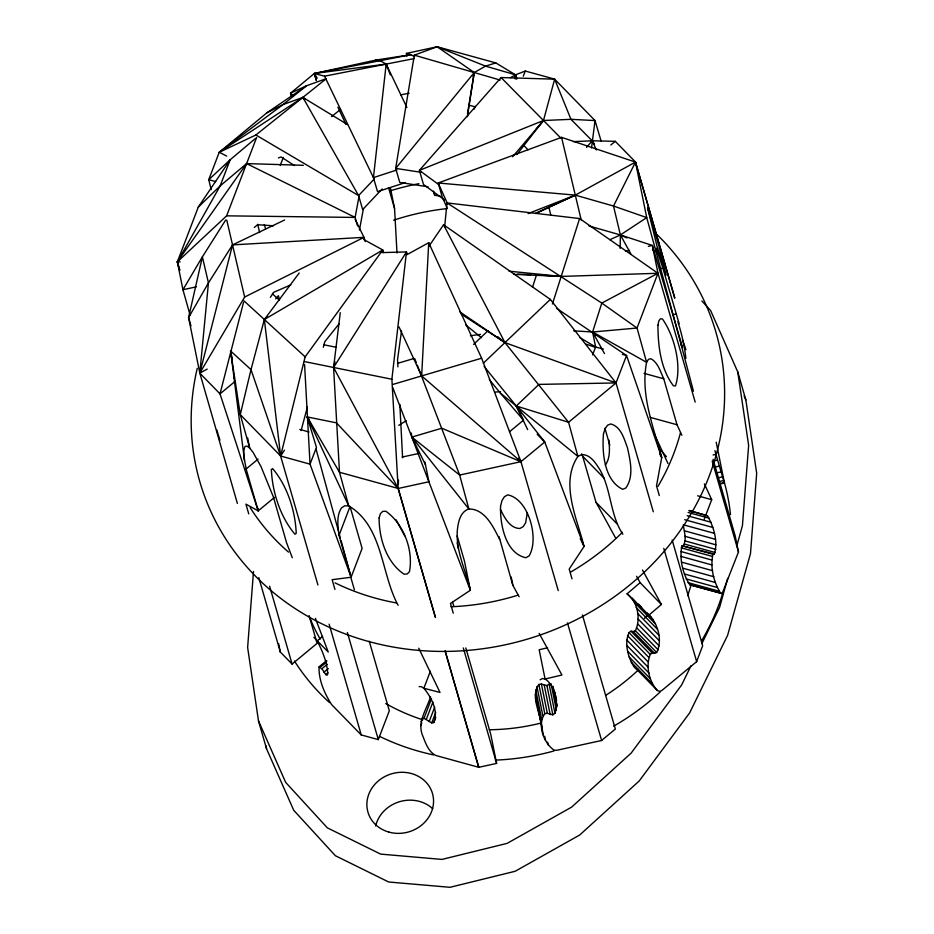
<?xml version="1.0" encoding="UTF-8"?>
<svg xmlns="http://www.w3.org/2000/svg" width="934" height="934" viewBox="0 0 934 934"><rect width="100%" height="100%" fill="white"/><g stroke="black" fill="none" stroke-linecap="round" stroke-linejoin="round"><path stroke-width="1.4" d="M620.141 248.444L620.386 234.936L613.51 206.04L635.482 162.096L561.556 137.356L438.174 182.994L442.249 197.097L446.954 207.511M663.77 548.316L696.659 661.646L661.867 690.483L659.766 691.382L657.349 690.506L633.556 666.129C627.776 656.404 624.251 643.386 628.979 632.61L630.94 631.186L633.287 631.524L635.389 630.672C641.004 619.23 637.7 601.263 627.076 593.814L640.117 582.664L636.614 576.278M630.94 631.186L652.224 652.994L654.559 653.333L656.66 652.481C663.047 639.486 657.559 621.939 646.748 612.704M398.328 484.279L398.491 480.088M527.266 512.941L525.644 522.76L523.203 526.624L519.934 528.481C509.684 528.399 504.36 517.284 500.402 509.31M515.299 79.005L515.51 74.825L495.814 62.917L437.124 46.747L406.395 53.413L406.967 56.238M445.214 651.01L478.862 767.328L435.828 755.478C428.531 751.882 425.659 743.277 422.868 736.179C416.692 722.496 426.569 709.501 430.574 696.787M541.942 729.396C542.117 715.292 529.391 697.453 538.883 684.447L541.405 684.073L546.927 685.579L549.064 684.05L554.983 713.307L552.846 714.837L547.324 713.319L544.802 713.693C536.992 724.644 543.553 742.904 554.037 750.142L556.699 750.294L601.624 740.487L567.452 622.885M253.511 571.445L247.627 647.437L258.485 720.861L266.529 748.741L293.72 810.268L335.376 855.719L388.684 882L450.001 887.3L515.148 871.282L579.675 835.019L639.195 780.987L689.654 712.875L727.609 635.33L750.481 553.617L756.692 473.316L745.834 399.892L737.79 372.012L710.599 310.485L701.878 300.97M591.537 147.887L595.028 120.568L554.656 79.18L501.068 77.545L419.378 170.362L423.476 184.453L444.514 199.923M237.376 503.414L199.818 373.086L208.445 282.909L202.386 256.838L225.689 220.027M444.619 227.184L447.024 202.912L579.594 218.556L657.945 273.277L637.035 328.032L646.597 362.31C640.21 394.58 653.485 427.001 661.716 457.578L656.509 485.82L659.311 495.557M712.187 461.057L738.502 551.936L722.134 593.592L689.759 584.766C682.731 573.686 679.03 558.625 682.054 545.76L714.323 554.037C718.339 541.778 713.739 526.799 707.505 515.778L689.129 510.454M720.686 593.288C713.658 582.209 709.957 567.148 712.992 554.282L714.323 554.037M435.372 617.397L398.164 488.482L391.883 379.239L406.477 251.935L382.018 252.6M398.118 605.279C380.862 573.674 383.209 526.309 348.721 505.913L339.486 472.265L333.578 367.471L340.28 312.668M554.983 713.307L556.968 705.824L554.936 692.234M401.527 330.834L397.545 359.648L397.919 366.864M467.397 116.703L474.25 72.537L485.54 66.127L495.814 62.917M657.349 690.506C648.908 681.283 645.511 666.117 650.251 654.419L652.224 652.994M467.455 113.901L474.25 72.537L437.124 46.747L414.322 55.153L395.677 168.389L399.787 182.457L427.994 186.8M683.384 545.514C686.945 539.338 684.05 531.434 683.314 524.78L714.253 533.302M359.006 196.49L355.118 217.424L357.559 225.83M359.45 229.998L363.443 208.504M704.259 519.164L711.696 499.678L704.399 483.905M474.297 109.056L474.974 106.231M317.922 584.976L280.597 456.037L305.149 356.846L382.777 249.973L363.723 239.513M435.478 617.374L398.176 488.435L333.578 367.471L334.967 361.832M190.069 314.98L182.947 289.738L202.386 256.838L188.586 317.583L199.818 373.086L232.531 244.883L284.648 219.98M243.587 302.231L220.015 393.856L258.216 510.875L274.526 497.355M299.195 273.008L264.357 319.51L251.001 369.642L240.272 414.626L249.67 448.04L252.997 452.243L260.948 466.44L273.358 496.923L286.633 542.911L292.284 557.726M301.098 430.609L307.391 407.002M323.292 347.32L324.775 341.762L339.147 323.724M473.141 76.67L474.25 72.537L395.677 168.389L421.117 172.311M514.762 77.569L515.51 74.825L525.258 71.031L554.703 79.145M727.703 578.356L719.565 607.439L701.854 643.631M736.611 546.507L742.425 525.725L748.648 445.425L737.79 372.012M326.678 660.536L319.066 666.853C318.576 680.057 324.553 693.635 331.663 704.645L361.271 734.988L329.13 624.181M532.532 287.287L536.478 274.888M552.449 303.982L579.594 218.556M592.588 354.897L595.612 346.981L592.6 332.002L601.8 303.071L657.945 273.277L561.206 276.429L513.56 274.316M255.531 138.395L230.173 159.761L198.265 207.15L177.355 261.905L182.947 289.738L196.338 286.831M211.154 189.602L208.761 179.678L230.173 159.761L220.167 185.889L177.355 261.905L179.783 270.323L177.308 261.894L226.623 215.836L256.628 137.461M280.235 165.481L283.236 157.636M304.577 364.505L310.041 464.151L351.091 577.247L339.007 535.38L350.028 506.52L362.112 548.386L351.091 577.247L332.142 579.687L334.944 589.424M523.285 76.179L525.258 71.031M361.084 734.883L378.305 739.623L389.326 710.762L369.245 641.226M430.376 671.207L423.873 688.253C431.286 697.184 438.688 711.113 433.773 722.554L431.73 722.916L423.989 718.281L422.145 719.18L421.047 721.713M420.802 725.648L421.806 723.033M423.989 718.281L431.508 698.597M426.406 719.098L432.921 702.041M429.185 721.55L434.695 707.12M431.73 722.916L435.746 712.42M433.773 722.554L435.769 717.312M489.323 379.543L500.344 393.097L516.269 405.998L568.561 422.273L616.02 382.94L626.539 355.504L556.792 308.5M696.53 661.821L702.672 645.756L672.165 540.05M691.102 665.603L681.61 684.996L631.15 753.108L571.631 807.128L507.092 843.39L441.957 859.42L380.64 854.108L327.332 827.839L285.664 782.388L258.485 720.861M199.818 373.086L244.65 297.035L363.98 237.341L355.177 219.432M333.578 367.471L406.477 251.935L407.201 254.492M270.416 297.281L273.522 292.377L290.824 284.87M424.935 462.061L428.904 481.769L398.164 488.482L336.415 422.833L307.263 416.949L316.463 447.409L310.041 464.151L280.597 456.037L251.001 369.642L230.605 350.974L240.272 414.626L280.644 456.002L284.473 450.176M429.103 246.016L443.568 224.767L550.336 299.394L616.02 382.94L653.298 511.785M605.314 465.132C610.451 458.01 609.61 448.332 608.886 440.007M644.507 618.471L646.188 616.183L648.359 615.623L661.389 604.473L642.475 570.009M516.806 154.612L543.471 120.509L554.656 79.18L570.954 119.319L592.168 140.8L594.503 144.221M536.034 129.301L537.891 127.094M539.759 124.899L543.471 120.509L570.954 119.319L595.028 120.568L601.099 141.057M586.575 147.397L592.168 140.8L615.284 141.326L635.54 162.084L674.768 298.004M512.614 156.772L543.471 120.509L419.378 170.362L439.237 184.967M275.635 298.857L278.367 295.693L279.57 299.872M374.406 178.838L358.586 195.568L362.672 209.578L382.169 188.983M198.265 207.15L220.167 185.889L246.623 163.59L303.352 165.318M280.644 456.002L264.357 319.51L267.463 316.498M473.585 344.424L488.015 330.683M483.31 363.221L550.336 299.394M527.663 429.628L516.269 405.998L538.953 384.399L616.02 382.94L613.568 381.679M254.27 227.487L257.539 224.732L273.51 225.783M325.044 79.098L306.504 85.776L266.739 112.909L219.292 152.242L255.881 134.998L326.363 78.619M317.221 78.234L314.361 73.447L290.544 93.178L291.151 96.027M248.736 513.875L245.922 504.138L258.216 510.875L246.132 469.008L258.088 459.096M509.485 431.8L523.472 420.195L516.269 405.998L484.116 366.467M392.689 387.47L411.824 437.089L459.656 475.067L520.938 461.688L544.755 442.004L516.269 405.998L577.889 456.411L581.754 454.589C590.51 454.473 595.659 463.089 599.826 469.604C611.42 489.626 609.914 514.867 622.85 534.26M322.615 636.393L317.175 640.899C322.487 651.173 327.227 662.369 327.752 674.044L327.075 675.2L325.768 674.558L321.88 668.767L319.066 666.853M280.247 651.944L292.085 664.086L317.093 643.351L309.072 615.541M320.199 666.934L326.725 661.517M321.856 665.825L324.028 664.027M321.88 668.767L327.309 664.261M323.946 672.188L328.301 668.581M325.768 674.558L327.939 672.76M601.426 740.58L615.354 729.045L582.431 615.004M610.813 145.015L615.284 141.326M331.605 116.563L340.56 109.406M264.357 319.51L382.777 249.973L383.5 252.519M510.489 77.674L515.51 74.825L516.806 78.993M540.132 679.789L542.374 678.539L545.082 679.006L561.941 675.025L539.14 633.357M407.096 254.585L428.729 242.712L481.629 358.212L520.938 461.688L558.24 590.58M674.698 297.923L635.482 162.096L575.309 195.136L535.754 213.501M207.185 369.117L199.759 373.098L220.015 393.856L234.551 381.843L230.605 350.974L232.006 358.107M266.739 112.909L283.014 104.561L302.873 97.416L347.53 124.596M535.719 213.314L548.9 207.161L550.862 215.415M550.219 206.566L575.309 195.136L613.51 206.04L646.725 217.599C662.556 275.402 678.212 333.275 693.437 391.218M609.82 239.746L620.386 234.936L646.725 217.599L635.482 162.096M528.119 213.594L575.309 195.136L438.174 182.994L447.561 203.799M278.402 157.928L281.111 156.959L294.502 165.598M396.868 169.976L373.425 177.623L324.577 76.179L314.373 73.494L316.381 80.499M405.228 182.632L377.534 191.657L373.425 177.623L386.186 64.084L380.15 60.722L375.643 60.115L314.373 73.494L386.186 64.084L406.885 107.468M397.51 363.361L413.879 358.528M393.016 384.388L481.629 358.212M547.593 647.764L539.163 649.749L545.082 679.006C552.274 683.665 555.076 692.584 556.629 700.582M625.476 251.304L629.539 250.405M660.058 268.7L662.86 268.093L679.146 323.748M673.332 314.688L676.134 314.069M402.134 457.076L418.817 453.434M713.097 454.975L715.911 454.368L724.422 482.995L720.207 483.905M713.237 461.057L717.452 460.135M714.919 467.105L719.122 466.194M716.565 472.884L720.779 471.962M718.036 477.846L722.251 476.924M719.203 481.547L723.418 480.625M719.951 483.625L724.165 482.703M465.809 647.927L490.7 734.147L496.619 763.405L478.64 767.328L445.074 651.021M648.336 246.319L652.364 245.444L682.532 347.401L681.131 344.879M324.577 76.179L414.182 58.597M400.779 94.859L409.174 93.213M314.373 73.494L410.948 54.674L414.568 56.694M375.643 60.115L410.948 54.674L406.395 53.413M573.686 330.823L592.6 332.002L637.035 328.032L601.8 303.071L447.024 202.912M573.359 141.618L592.168 140.8L596.429 149.954M419.121 686.688L421.257 686.618L423.873 688.253L440.007 692.444L418.747 648.208M180.11 261.835L177.308 261.894L246.623 163.59L355.118 217.424L226.623 215.836M517.74 274.152L530.71 274.654M539.385 275.063L551.025 275.787M553.932 275.974L561.206 276.429L509.042 271.175M433.504 191.143L434.707 195.323L440.194 196.093M323.783 344.763L336.275 347.285M304.426 361.586L391.883 379.239M689.759 584.766L722.134 593.592M603.399 349.118L595.612 346.981L579.932 337.641M644.051 373.343L663.735 378.772L677.01 424.748L681.878 435.267M650.286 417.393L677.01 424.748M697.64 495.802L711.696 499.678M689.222 510.746L707.505 515.778M688.148 512.439L709.245 518.242M687.155 515.673L711.066 522.258M684.669 519.701L712.782 527.441M684.389 530.769L715.316 539.292M299.767 429.43L309.084 431.998M684.949 536.303L715.888 544.826M684.972 540.879L715.899 549.402M684.435 544.043L715.362 552.566M682.054 545.76L712.992 554.282M681.166 547.814L712.093 556.337M680.793 551.48L711.72 559.991M680.979 556.407L711.906 564.93M681.692 562.163L712.63 570.686M398.176 488.435L339.486 472.265L307.263 416.949L308.418 421.164M682.894 568.211L713.821 576.722M684.447 573.978L715.374 582.501M686.21 578.952L717.149 587.463M688.043 582.653L718.97 591.175M215.661 181.593L208.761 179.678L219.257 152.207L226.682 156.095M622.406 354.36L626.539 355.504L661.716 457.578L659.614 453.772M589.004 225.97L620.386 234.936L652.364 245.444L657.991 273.3L695.188 402.11M414.322 55.153L500.134 80.055M468.436 104.97L475.243 106.943M616.02 382.94L504.967 342.603L461.256 314.093M638.482 669.573L636.066 668.697L633.556 666.129M437.124 46.747L485.54 66.127L515.51 74.825L516.502 78.713M518.79 458.139L520.95 461.746L441.817 428.227L411.824 437.089L470.351 590.276L450.457 603.469L453.27 613.194M626.842 237.96L620.386 234.936L630.859 253.896M652.703 250.067L656.579 251.888L656.205 248.187L662.86 268.093M650.8 616.86L648.359 615.623L627.076 593.814M604.473 353.566L592.6 332.002L646.597 362.31L648.476 359.345L650.916 358.726C658.178 362.742 660.408 371.744 663.735 378.772M255.881 134.998L358.586 195.568L302.873 97.416L219.292 152.242L283.014 104.561L306.504 85.776L290.544 93.178L293.393 96.097M313.882 637.327L328.254 652.049L315.412 618.366M459.575 311.687L504.967 342.603L568.561 422.273L577.889 456.411C559.688 483.403 577.317 518.954 584.054 546.472L569.191 569.11L571.993 578.835M305.126 99.249L302.873 97.416L304.589 99.705M497.542 336.579L504.967 342.603L443.568 224.767M465.751 324.95L481.477 337.723M520.938 461.688L421.643 375.923L399.052 326.982M272.6 294L279.044 299.896M243.961 300.841L305.149 356.846M501.068 77.545L560.645 137.893M524.009 145.704L528.049 149.79M581.52 453.842L582.699 456.259L603.983 478.068M582.699 456.259L595.974 502.247L617.246 524.056M640.117 582.664L661.389 604.473M637.63 603.352L641.681 607.509M632.003 597.947L636.066 602.103M639.101 605.209L653.286 619.756M634.303 602.232L655.586 624.04M636.194 607.52L657.466 629.329M637.49 613.276L658.774 635.085M638.085 618.985L659.357 640.794M637.899 624.099L659.182 645.908M636.976 628.115L658.26 649.924M635.389 630.672L656.66 652.481M633.287 631.524L654.559 653.333M628.979 632.61L650.251 654.419M627.566 635.68L648.85 657.489M626.854 640.094L648.138 661.902M626.901 645.452L648.173 667.261M627.695 651.255L648.967 673.064M629.166 656.987L650.438 678.796M631.186 662.101L652.457 683.91M537.167 434.205L544.755 442.004L584.054 546.472L580.247 538.603M592.6 332.002L595.425 335.271M500.344 393.097L523.472 420.195M308.991 419.238L307.263 416.949L348.721 505.913L344.669 505.819L341.435 507.944C336.205 516.07 337.945 526.332 339.007 535.38M404.656 535.777L396.063 519.759M414.217 440.393L411.824 437.089L411.322 433.014M516.269 405.998L521.114 413.003M595.974 502.247L615.588 537.984M499.048 536.606L512.883 585.373L519.106 596.733M425.495 464.793L411.824 437.089L468.856 508.972C485.085 508.948 493.304 526.939 499.608 539.385M337.91 107.2L345.954 124.35M653.987 433.318L667.985 463.556M744.106 395.969L745.834 399.892M414.626 358.481L416.249 362.509M417.323 365.194L459.656 475.067L468.856 508.972C460.415 511.692 458.384 521.569 457.438 529.298C455.255 550.523 465.856 570.067 470.351 590.276L464.432 561.03L457.181 535.906M390.342 74.907L386.186 64.084L386.723 66.909M218.369 435.116L219.922 440.171M216.851 429.99L217.984 433.843M190.991 325.908L188.586 317.583L208.445 282.909L232.531 244.883L363.98 237.341L365.194 241.544M713.109 459.365L735.186 535.859L738.479 552.134M604.94 428.344L609.797 445.156M388.521 187.559L394.557 208.457L396.997 253.021M314.361 73.447L316.381 80.452M452.57 602.021L453.772 606.201M463.311 647.962L496.619 763.405M264.334 224.545L265.548 228.748M350.787 577.259L354.395 589.774M347.39 632.54L378.305 739.623M269.611 586.202L292.085 664.086M258.811 577.679L280.34 652.119L278.636 643.701M429.453 245.268L428.729 242.712L421.643 375.923L421.316 373.215M316.112 449.289L338.4 530.851M339.17 533.664L340.326 537.879M341.097 540.693L351.091 577.247M714.954 450.643L715.911 454.368M536.023 700.15L537.459 705.789M561.556 137.356L581.193 219.899M257.702 224.3L259.617 232.531M226.787 220.179L244.65 297.035M716.215 442.156L724.422 482.995M553.021 686.327L556.968 705.824M552.881 686.759L553.442 689.537M551.048 683.735L556.407 710.202M546.927 685.579L552.846 714.837M544.277 685.404L550.196 714.65M541.405 684.073L547.324 713.319M538.883 684.447L544.802 713.693M536.933 686.502L542.852 715.748M547.616 742.168L548.176 744.958M535.754 690.039L541.673 719.285M544.674 736.214L545.526 740.393M434.147 192.544L434.707 195.323M535.439 694.733L541.358 723.978M537.739 707.19L543.378 735.046M511.19 577.014L512.883 585.373M390.319 187.571L394.557 208.457M457.146 542.841L458.267 548.41M247.708 438.046L249.67 448.04L246.973 446.067L245.047 446.405C241.999 453.585 245.163 461.676 246.132 469.008M231.095 353.823L230.605 350.974L231.34 356.741M257.714 508.026L258.216 510.875M266.097 745.857L266.529 748.741M231.702 359.625L232.076 362.509M233.722 375.491L234.084 378.375M234.457 381.259L244.521 460.602M399.845 404.375L402.589 457.753M393.623 220.202A235.088 212.006 -16.1 0 1 447.223 208.574M682.485 340.011A235.088 212.006 -16.1 0 1 685.93 349.701M657.011 234.574A268.677 242.303 -16.1 0 1 525.655 639.638A268.677 242.303 -16.1 0 1 197.261 368.265M677.886 321.821A235.088 212.006 -16.1 0 1 685.906 358.387M680.477 432.757A235.088 212.006 -16.1 0 1 658.015 486.287M622.418 532.275A235.088 212.006 -16.1 0 1 570.639 572.087M518.055 595.145A235.088 212.006 -16.1 0 1 451.029 606.75M396.366 602.944A235.088 212.006 -16.1 0 1 335.061 582.874M288.478 552.087A235.088 212.006 -16.1 0 1 250.172 507.606M391.066 190.571A235.088 212.006 -16.1 0 1 418.899 183.694M724.282 482.201A235.088 212.006 -16.1 0 1 730.493 514.599M722.729 593.172A235.088 212.006 -16.1 0 1 701.527 640.911M660.361 691.779A235.088 212.006 -16.1 0 1 613.638 726.173M554.049 750.948A235.088 212.006 -16.1 0 1 495.3 760.113M433.586 754.917A235.088 212.006 -16.1 0 1 379.321 736.237M329.539 702.613A235.088 212.006 -16.1 0 1 294.443 660.968M470.362 335.808A235.088 212.006 -16.1 0 1 480.531 334.384M586.155 344.214A235.088 212.006 -16.1 0 1 595.74 347.53M691.183 584.719A201.51 181.721 -16.1 0 1 687.587 595.67M638.459 669.818A201.51 181.721 -16.1 0 1 605.536 695.445M541.101 723.033A201.51 181.721 -16.1 0 1 489.264 729.746M422.658 719.764A201.51 181.721 -16.1 0 1 385.73 703.524M320.199 639.066A201.51 181.721 -16.1 0 1 309.539 617.024M375.666 825.96A33.589 30.285 -16.1 0 1 399.425 801.746A33.589 30.285 -16.1 0 1 432.711 808.727M398.783 425.309A201.51 181.721 -16.1 0 1 406.278 420.779M494.635 392.163A201.51 181.721 -16.1 0 1 500.484 391.638M658.552 448.016A201.51 181.721 -16.1 0 1 666.432 456.656M379.122 517.88C379.029 538.323 386.407 562.338 404.002 574.13L407.131 574.013L409.431 571.748C413.587 550.278 403.792 523.974 385.859 511.26L382.73 511.377L380.43 513.642L379.122 517.88M657.933 325.207C658.003 345.837 660.653 368.988 673.414 385.789L675.457 385.94C682.042 365.906 674.476 336.053 662.428 318.949L660.373 318.798L658.844 320.934L657.933 325.207M500.554 506.205C499.935 524.137 505.399 553.372 525.854 557.738L529.134 555.882C539.385 538.649 528.819 499.036 507.699 494.857L504.418 496.713L501.99 500.577L500.554 506.205M603.469 433.855C601.94 452.196 604.064 480.415 622.686 489.299L625.768 488.073C634.174 476.503 630.252 460.625 627.438 447.725C624.134 438.968 621.028 426.569 610.708 423.954L607.625 425.192L605.15 428.566L603.469 433.855M271.374 469.533C272.296 492.113 280.305 516.934 294.934 534.225L296.23 533.349C295.307 510.758 287.31 485.949 272.681 468.646L271.374 469.533M647.589 207.943L656.824 245.444L666.14 275.063L659.054 246.296L647.589 207.943M389.034 832.136A33.589 30.285 -16.1 0 0 433.014 795.675A33.589 30.285 -16.1 0 0 378.62 780.684A33.589 30.285 -16.1 0 0 389.034 832.136"/></g></svg>
